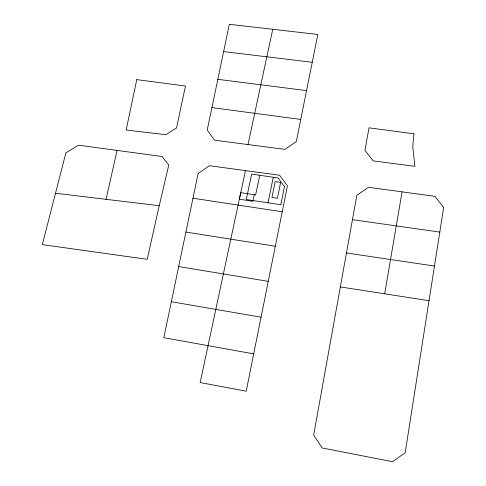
<?xml version="1.0" encoding="UTF-8"?>
<svg xmlns="http://www.w3.org/2000/svg" width="486" height="486" viewBox="0 0 486 486"><rect width="100%" height="100%" fill="white"/><g stroke="black" fill="none" stroke-linecap="round" stroke-linejoin="round"><path stroke-width="0.73" d="M429.029 300.706L405.184 452.782L392.536 461.7L322.309 448.013L313.664 435.11L356.846 195.317L368.431 187.292L434.909 196.326L443.675 207.382L429.029 300.706L340.346 286.94M402.074 191.861L384.705 293.659M261.061 317.2L246.22 391.175L200.183 382.561L245.454 170.616L279.614 175.246L287.433 185.865L261.061 317.2L171.358 301.721M306.545 90.609L296.32 141.584L284.966 149.372L214.605 140.205L207.212 130.108L229.325 24.3L317.826 34.47L306.545 90.609L217.819 79.333M268.023 202.796L273.272 177.262M254.275 194.704L252.896 201.289L239.355 199.248L240.758 192.687L255.63 194.904L259.737 175.3M247.994 144.567L272.786 29.172M159.232 205.712L147.197 259.324L42.325 244.634L65.896 152.841L78.495 145.186L162.057 156.516L168.8 164.967L159.232 205.712L55.422 193.24M106.003 199.473L117.126 150.265M223.609 51.595L312.249 62.287M300.761 119.441L211.908 107.6M245.454 170.616L209.43 165.72L198.112 173.575L163.837 337.697L253.704 353.863M352.472 219.66L439.806 232.101M346.457 252.969L434.478 266.061M282.245 211.787L192.966 198.233M185.901 232.065L275.325 246.226M178.702 266.565L268.26 281.358M413.993 133.82L412.748 146.541L414.929 166.34L373.187 160.884L364.943 150.332L369.008 127.824L413.993 133.82M284.48 186.563L280.817 204.715L246.268 199.521L251.651 174.122L278.174 177.973L284.48 186.563M280.616 182.432L277.415 198.215L271.947 197.401L275.173 181.636L280.616 182.432M136.766 79.631L126.147 130.041L165.884 134.689L176.54 127.958L185.458 85.998L136.766 79.631"/></g></svg>
